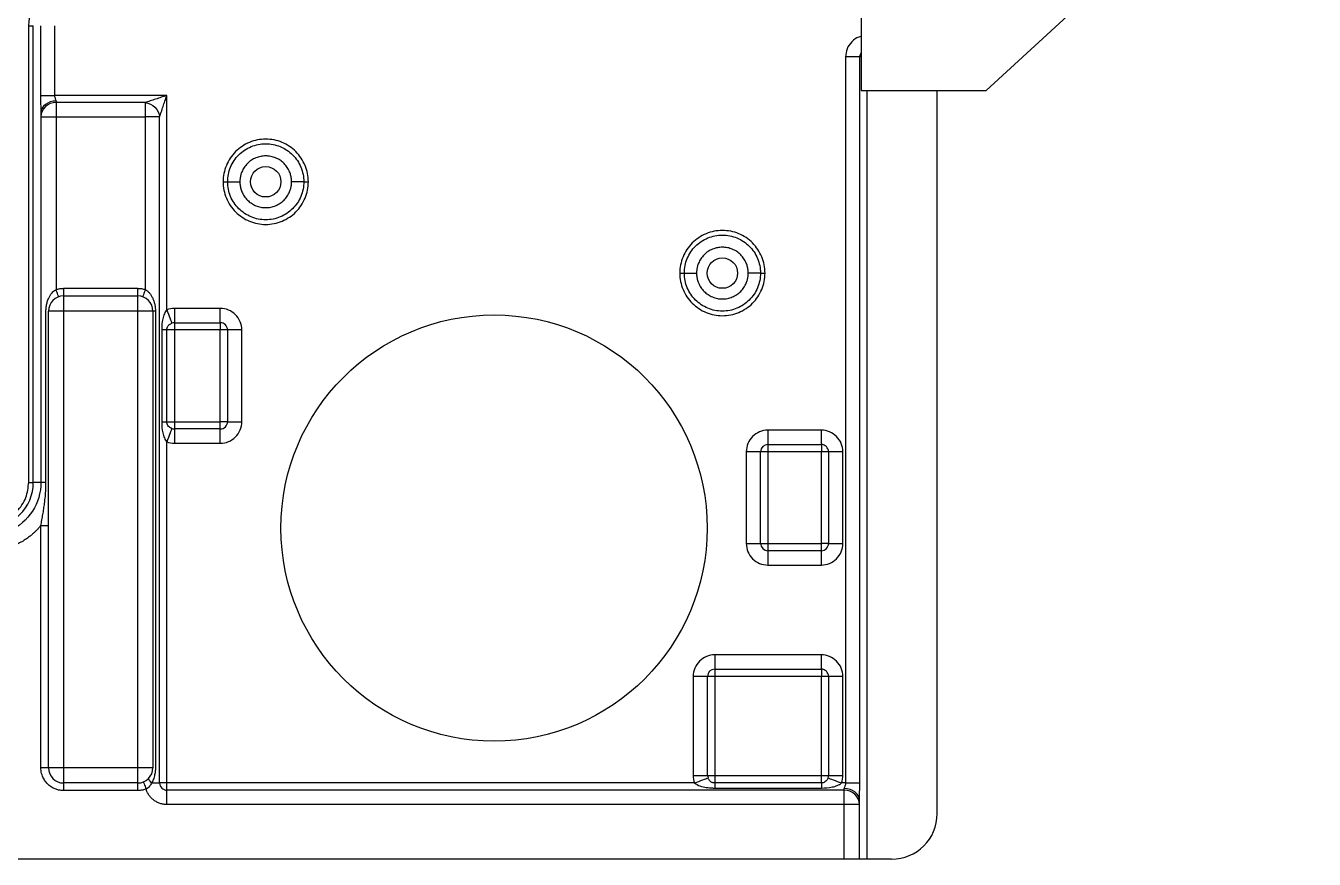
# Model space of a CAD drawing. Header units: millimetres. Extents: x -1 to 1576, y 30 to 633.
# Drawn here: x 1461.4 to 1546.1, y 30.4 to 85.2 of the extents above; entities that cross this region are included whole.
import ezdxf

# ---------------------------------------------------------------- set-up
doc = ezdxf.new("R2010")
doc.units = ezdxf.units.MM

msp = doc.modelspace()

# ---------------------------------------------------------------- linework, layer by layer
at = {"color": 7, "linetype": 'Continuous', "lineweight": 25}
for p, q in [((1516.301, 132.113), (1516.301, 80.913)), ((1546.07, 100.732), (1524.511, 80.913)), ((1461.621, 55.163), (1461.621, 85.163)), ((1461.621, 85.163), (1461.921, 85.163)), ((1461.921, 55.163), (1461.921, 85.163)), ((1462.392, 85.163), (1462.392, 80.586)), ((1463.335, 80.586), (1463.335, 85.163)), ((1515.277, 83.113), (1515.277, 35.413)), ((1515.43, 83.113), (1515.277, 83.113)), ((1515.58, 83.113), (1515.43, 83.113)), ((1515.722, 83.113), (1515.58, 83.113)), ((1515.854, 83.113), (1515.722, 83.113)), ((1515.972, 83.113), (1515.854, 83.113)), ((1516.074, 83.113), (1515.972, 83.113)), ((1516.157, 83.113), (1516.074, 83.113)), ((1516.22, 83.113), (1516.157, 83.113)), ((1516.22, 35.413), (1516.22, 83.113)), ((1516.251, 83.113), (1516.22, 83.113)), ((1516.292, 83.113), (1516.251, 83.113)), ((1516.301, 83.113), (1516.292, 83.113)), ((1470.691, 80.586), (1463.335, 80.586)), ((1470.691, 66.503), (1470.691, 80.586)), ((1516.301, 80.913), (1524.511, 80.913)), ((1516.691, 30.403), (1516.691, 80.913)), ((1521.301, 33.403), (1521.301, 80.913)), ((1463.421, 80.214), (1463.421, 67.827)), ((1469.277, 80.115), (1463.421, 80.115)), ((1469.277, 80.115), (1469.277, 67.827)), ((1462.421, 79.172), (1469.277, 79.172)), ((1462.421, 79.172), (1462.421, 55.163)), ((1469.43, 79.172), (1469.277, 79.172)), ((1469.58, 79.172), (1469.43, 79.172)), ((1469.722, 79.172), (1469.58, 79.172)), ((1469.854, 79.172), (1469.722, 79.172)), ((1469.972, 79.172), (1469.854, 79.172)), ((1470.074, 79.172), (1469.972, 79.172)), ((1470.157, 79.172), (1470.074, 79.172)), ((1470.22, 79.172), (1470.157, 79.172)), ((1470.22, 35.413), (1470.22, 79.172)), ((1463.921, 34.913), (1463.921, 67.913)), ((1463.921, 67.913), (1468.777, 67.913)), ((1468.777, 67.913), (1468.777, 34.913)), ((1463.921, 67.413), (1468.777, 67.413)), ((1462.754, 55.163), (1462.754, 66.413)), ((1469.943, 66.413), (1462.921, 66.413)), ((1462.921, 36.413), (1462.921, 66.413)), ((1469.777, 66.413), (1469.777, 36.413)), ((1469.943, 66.413), (1469.943, 36.413)), ((1474.208, 66.594), (1471.191, 66.594)), ((1471.191, 66.594), (1471.191, 58.675)), ((1474.208, 66.441), (1474.208, 66.594)), ((1474.208, 66.291), (1474.208, 66.441)), ((1474.208, 66.149), (1474.208, 66.291)), ((1474.208, 66.017), (1474.208, 66.149)), ((1470.359, 65.18), (1470.359, 59.146)), ((1475.622, 65.18), (1470.359, 65.18)), ((1470.693, 59.146), (1470.693, 65.18)), ((1471.191, 65.651), (1474.208, 65.651)), ((1474.208, 65.899), (1474.208, 66.017)), ((1474.208, 65.797), (1474.208, 65.899)), ((1474.208, 65.714), (1474.208, 65.797)), ((1474.208, 65.651), (1474.208, 65.714)), ((1474.208, 65.651), (1474.208, 65.62)), ((1474.208, 65.62), (1474.208, 65.579)), ((1474.208, 65.579), (1474.208, 65.528)), ((1474.208, 65.528), (1474.208, 65.469)), ((1474.208, 65.469), (1474.208, 65.403)), ((1474.208, 65.403), (1474.208, 65.332)), ((1474.208, 65.332), (1474.208, 65.257)), ((1474.208, 65.257), (1474.208, 65.18)), ((1474.208, 57.732), (1474.208, 65.18)), ((1474.679, 65.18), (1474.679, 59.146)), ((1475.622, 59.146), (1475.622, 65.18)), ((1470.693, 59.146), (1474.208, 59.146)), ((1474.208, 58.675), (1471.191, 58.675)), ((1471.191, 58.675), (1471.191, 58.612)), ((1471.191, 58.612), (1471.191, 58.529)), ((1471.191, 58.529), (1471.191, 58.428)), ((1471.191, 58.428), (1471.191, 58.309)), ((1474.285, 59.146), (1474.208, 59.146)), ((1474.359, 59.146), (1474.285, 59.146)), ((1474.431, 59.146), (1474.359, 59.146)), ((1474.497, 59.146), (1474.431, 59.146)), ((1474.556, 59.146), (1474.497, 59.146)), ((1474.607, 59.146), (1474.556, 59.146)), ((1474.648, 59.146), (1474.607, 59.146)), ((1474.679, 59.146), (1474.648, 59.146)), ((1474.679, 59.146), (1474.742, 59.146)), ((1474.742, 59.146), (1474.825, 59.146)), ((1474.825, 59.146), (1474.927, 59.146)), ((1474.927, 59.146), (1475.045, 59.146)), ((1475.045, 59.146), (1475.177, 59.146)), ((1475.177, 59.146), (1475.319, 59.146)), ((1475.319, 59.146), (1475.469, 59.146)), ((1475.469, 59.146), (1475.622, 59.146)), ((1513.691, 58.594), (1510.174, 58.594)), ((1510.174, 58.594), (1510.174, 49.732)), ((1513.691, 58.441), (1513.691, 58.594)), ((1513.691, 58.291), (1513.691, 58.441)), ((1470.691, 33.999), (1470.691, 57.823)), ((1471.191, 58.309), (1471.191, 58.177)), ((1471.191, 58.177), (1471.191, 58.035)), ((1471.191, 58.035), (1471.191, 57.885)), ((1471.191, 57.885), (1471.191, 57.732)), ((1471.191, 57.732), (1474.208, 57.732)), ((1510.174, 57.651), (1513.691, 57.651)), ((1513.691, 58.149), (1513.691, 58.291)), ((1513.691, 58.017), (1513.691, 58.149)), ((1513.691, 57.899), (1513.691, 58.017)), ((1513.691, 57.797), (1513.691, 57.899)), ((1513.691, 57.714), (1513.691, 57.797)), ((1513.691, 57.651), (1513.691, 57.714)), ((1513.691, 57.651), (1513.691, 57.62)), ((1513.691, 57.62), (1513.691, 57.579)), ((1513.691, 57.579), (1513.691, 57.528)), ((1508.76, 57.18), (1508.76, 51.146)), ((1508.913, 57.18), (1508.76, 57.18)), ((1509.063, 57.18), (1508.913, 57.18)), ((1509.205, 57.18), (1509.063, 57.18)), ((1509.337, 57.18), (1509.205, 57.18)), ((1509.455, 57.18), (1509.337, 57.18)), ((1509.557, 57.18), (1509.455, 57.18)), ((1509.64, 57.18), (1509.557, 57.18)), ((1509.703, 57.18), (1509.64, 57.18)), ((1509.703, 51.146), (1509.703, 57.18)), ((1515.105, 57.18), (1509.703, 57.18)), ((1513.691, 57.528), (1513.691, 57.469)), ((1513.691, 57.469), (1513.691, 57.403)), ((1513.691, 57.403), (1513.691, 57.332)), ((1513.691, 57.332), (1513.691, 57.257)), ((1513.691, 57.257), (1513.691, 57.18)), ((1513.691, 49.732), (1513.691, 57.18)), ((1514.162, 57.18), (1514.162, 51.146)), ((1515.105, 51.146), (1515.105, 57.18)), ((1461.621, 55.163), (1461.921, 55.163)), ((1462.421, 36.413), (1462.421, 52.335)), ((1508.76, 51.146), (1513.691, 51.146)), ((1513.768, 51.146), (1513.691, 51.146)), ((1513.842, 51.146), (1513.768, 51.146)), ((1513.914, 51.146), (1513.842, 51.146)), ((1513.98, 51.146), (1513.914, 51.146)), ((1514.039, 51.146), (1513.98, 51.146)), ((1514.09, 51.146), (1514.039, 51.146)), ((1514.131, 51.146), (1514.09, 51.146)), ((1514.162, 51.146), (1514.131, 51.146)), ((1514.162, 51.146), (1514.225, 51.146)), ((1514.225, 51.146), (1514.308, 51.146)), ((1514.308, 51.146), (1514.41, 51.146)), ((1514.41, 51.146), (1514.528, 51.146)), ((1514.528, 51.146), (1514.66, 51.146)), ((1514.66, 51.146), (1514.802, 51.146)), ((1514.802, 51.146), (1514.952, 51.146)), ((1514.952, 51.146), (1515.105, 51.146)), ((1513.691, 50.675), (1510.174, 50.675)), ((1510.174, 49.732), (1513.691, 49.732)), ((1513.691, 43.832), (1506.687, 43.832)), ((1506.687, 43.832), (1506.687, 35.081)), ((1513.691, 43.678), (1513.691, 43.832)), ((1513.691, 43.529), (1513.691, 43.678)), ((1513.691, 43.386), (1513.691, 43.529)), ((1513.691, 43.254), (1513.691, 43.386)), ((1513.691, 43.136), (1513.691, 43.254)), ((1505.272, 42.418), (1505.272, 35.913)), ((1505.426, 42.418), (1505.272, 42.418)), ((1505.575, 42.418), (1505.426, 42.418)), ((1505.718, 42.418), (1505.575, 42.418)), ((1505.85, 42.418), (1505.718, 42.418)), ((1505.968, 42.418), (1505.85, 42.418)), ((1506.07, 42.418), (1505.968, 42.418)), ((1506.153, 42.418), (1506.07, 42.418)), ((1506.215, 42.418), (1506.153, 42.418)), ((1506.215, 35.913), (1506.215, 42.418)), ((1515.105, 42.418), (1506.215, 42.418)), ((1506.687, 42.889), (1513.691, 42.889)), ((1513.691, 43.034), (1513.691, 43.136)), ((1513.691, 42.951), (1513.691, 43.034)), ((1513.691, 42.889), (1513.691, 42.951)), ((1513.691, 42.889), (1513.691, 42.858)), ((1513.691, 42.858), (1513.691, 42.816)), ((1513.691, 42.816), (1513.691, 42.765)), ((1513.691, 42.765), (1513.691, 42.706)), ((1513.691, 42.706), (1513.691, 42.64)), ((1513.691, 42.64), (1513.691, 42.569)), ((1513.691, 42.569), (1513.691, 42.494)), ((1513.691, 42.494), (1513.691, 42.418)), ((1513.691, 35.415), (1513.691, 42.418)), ((1514.162, 42.418), (1514.162, 35.913)), ((1515.105, 35.913), (1515.105, 42.418)), ((1469.777, 36.413), (1462.421, 36.413)), ((1505.272, 35.913), (1515.105, 35.913)), ((1468.777, 35.413), (1463.921, 35.413)), ((1468.777, 34.913), (1463.921, 34.913)), ((1469.689, 35.413), (1469.778, 35.413)), ((1469.778, 35.413), (1469.863, 35.413)), ((1469.863, 35.413), (1469.941, 35.413)), ((1469.941, 35.413), (1470.013, 35.413)), ((1470.013, 35.413), (1470.078, 35.413)), ((1470.078, 35.413), (1470.134, 35.413)), ((1470.134, 35.413), (1470.181, 35.413)), ((1470.181, 35.413), (1470.22, 35.413)), ((1470.251, 35.413), (1470.22, 35.413)), ((1470.292, 35.413), (1470.251, 35.413)), ((1470.343, 35.413), (1470.292, 35.413)), ((1470.402, 35.413), (1470.343, 35.413)), ((1470.468, 35.413), (1470.402, 35.413)), ((1470.54, 35.413), (1470.468, 35.413)), ((1470.614, 35.413), (1470.54, 35.413)), ((1470.691, 35.413), (1470.614, 35.413)), ((1505.364, 35.413), (1470.691, 35.413)), ((1515.191, 34.942), (1470.691, 34.942)), ((1513.691, 35.415), (1506.687, 35.415)), ((1506.687, 35.081), (1513.691, 35.081)), ((1515.277, 35.413), (1515.014, 35.413)), ((1515.191, 30.403), (1515.191, 35.04)), ((1516.191, 33.999), (1470.691, 33.999)), ((1516.172, 34.44), (1516.197, 34.562)), ((1516.191, 30.403), (1516.191, 33.999)), ((1518.301, 30.403), (36.911, 30.403))]:
    msp.add_line(p, q, dxfattribs=at)
at = {"color": 141}
for centre in [(1477.191, 74.913), (1507.191, 68.913)]:
    msp.add_circle(centre, 1, dxfattribs=at)
at = {"color": 7, "linetype": 'Continuous', "lineweight": 25}
msp.add_circle((1492.191, 52.163), 14, dxfattribs=at)
for centre, radius, start, end in [((1516.691, 83.113), 0.471, 145.82382, 180.00016), ((1463.393, 79.143), 0.973, 88.36351, 178.26421), ((1463.921, 66.413), 1, 90, 180), ((1468.777, 66.413), 1, 360, 90), ((1471.191, 65.18), 0.471, 89.99998, 110.70483), ((1474.208, 65.18), 0.471, 360, 90.00001), ((1471.191, 59.146), 0.471, 249.29516, 270.00001), ((1474.208, 59.146), 0.471, 270, 0.00001), ((1510.174, 57.18), 0.471, 90, 180), ((1513.691, 57.18), 0.471, 360, 90.00001), ((1458.921, 55.163), 3, 270, 0), ((1510.174, 51.146), 0.471, 180, 270), ((1513.691, 51.146), 0.471, 270, 0.00001), ((1506.687, 42.418), 0.471, 90, 180), ((1513.691, 42.418), 0.471, 360, 90.00001), ((1463.921, 36.413), 1, 180, 270), ((1468.777, 36.413), 1, 270, 0), ((1506.687, 35.913), 0.471, 180, 200.70481), ((1513.691, 35.913), 0.471, 339.29519, 0), ((1470.691, 35.413), 0.471, 179.99995, 270), ((1515.219, 33.969), 0.973, 1.73579, 91.63649), ((1518.301, 33.403), 3, 270, 0)]:
    msp.add_arc(centre, radius, start, end, dxfattribs=at)
for points, knots in [([(1461.621, 85.163), (1461.705, 85.956), (1461.835, 87.175), (1462.62, 88.641), (1463.433, 89.651), (1464.443, 90.464), (1465.909, 91.249), (1467.128, 91.379), (1467.921, 91.463)], [0, 0, 0, 0, 0.239457, 0.368361, 0.5, 0.631639, 0.760543, 1, 1, 1, 1]), ([(1516.301, 84.45), (1516.25, 84.442), (1516.016, 84.404), (1515.67, 84.129), (1515.34, 83.671), (1515.298, 83.299), (1515.277, 83.113)], [0, 0, 0, 0, 0.085191, 0.390127, 0.695064, 1, 1, 1, 1]), ([(1462.392, 80.586), (1462.461, 80.586), (1462.59, 80.586), (1462.925, 80.586), (1463.13, 80.586), (1463.335, 80.586)], [0, 0, 0, 0, 0.5, 0.5, 1, 1, 1, 1]), ([(1462.392, 80.586), (1462.392, 80.394), (1462.397, 80.202), (1462.411, 79.826), (1462.421, 79.64), (1462.421, 79.468)], [0, 0, 0, 0, 0.5, 0.5, 1, 1, 1, 1]), ([(1463.421, 80.214), (1463.421, 80.242), (1463.412, 80.272), (1463.392, 80.333), (1463.381, 80.364), (1463.35, 80.458), (1463.335, 80.522), (1463.335, 80.586)], [0, 0, 0, 0, 0.25, 0.25, 0.5, 0.5, 1, 1, 1, 1]), ([(1470.691, 80.586), (1470.446, 80.505), (1470.2, 80.423), (1469.838, 80.302), (1469.718, 80.262), (1469.544, 80.204), (1469.486, 80.185), (1469.376, 80.148), (1469.323, 80.13), (1469.277, 80.115)], [0, 0, 0, 0, 0.5, 0.5, 0.75, 0.75, 0.875, 0.875, 1, 1, 1, 1]), ([(1470.22, 79.172), (1470.235, 79.218), (1470.253, 79.271), (1470.289, 79.382), (1470.309, 79.439), (1470.367, 79.613), (1470.407, 79.733), (1470.527, 80.095), (1470.609, 80.341), (1470.691, 80.586)], [0, 0, 0, 0, 0.125, 0.125, 0.25, 0.25, 0.5, 0.5, 1, 1, 1, 1]), ([(1463.421, 80.214), (1463.156, 80.214), (1462.901, 80.135), (1462.526, 79.856), (1462.421, 79.666), (1462.421, 79.468)], [0, 0, 0, 0, 0.5, 0.5, 1, 1, 1, 1]), ([(1469.277, 80.115), (1469.508, 80.089), (1469.737, 79.977), (1470.081, 79.633), (1470.194, 79.403), (1470.22, 79.172)], [0, 0, 0, 0, 0.5, 0.5, 1, 1, 1, 1]), ([(1479.991, 74.913), (1479.991, 75.28), (1479.918, 75.646), (1479.637, 76.324), (1479.43, 76.634), (1478.912, 77.152), (1478.601, 77.36), (1477.924, 77.64), (1477.558, 77.713), (1476.824, 77.713), (1476.458, 77.64), (1475.781, 77.359), (1475.47, 77.152), (1474.952, 76.634), (1474.745, 76.323), (1474.464, 75.646), (1474.391, 75.28), (1474.391, 74.913)], [0, 0, 0, 0, 0.125, 0.125, 0.25, 0.25, 0.375, 0.375, 0.5, 0.5, 0.625, 0.625, 0.75, 0.75, 0.875, 0.875, 1, 1, 1, 1]), ([(1474.691, 74.913), (1474.691, 75.241), (1474.756, 75.568), (1475.007, 76.173), (1475.192, 76.45), (1475.654, 76.912), (1475.931, 77.097), (1476.536, 77.348), (1476.863, 77.413), (1477.519, 77.413), (1477.846, 77.348), (1478.451, 77.097), (1478.728, 76.912), (1479.19, 76.45), (1479.375, 76.173), (1479.626, 75.568), (1479.691, 75.241), (1479.691, 74.913)], [0, 0, 0, 0, 0.125, 0.125, 0.25, 0.25, 0.375, 0.375, 0.5, 0.5, 0.625, 0.625, 0.75, 0.75, 0.875, 0.875, 1, 1, 1, 1]), ([(1478.891, 74.913), (1478.89, 74.958), (1478.888, 75.047), (1478.872, 75.18), (1478.846, 75.31), (1478.81, 75.439), (1478.74, 75.627), (1478.614, 75.864), (1478.401, 76.123), (1478.142, 76.336), (1477.846, 76.493), (1477.525, 76.592), (1477.191, 76.624), (1476.857, 76.592), (1476.536, 76.493), (1476.24, 76.336), (1475.981, 76.123), (1475.768, 75.864), (1475.628, 75.601), (1475.544, 75.355), (1475.499, 75.136), (1475.494, 74.988), (1475.491, 74.913)], [0, 0, 0, 0, 0.025179, 0.05013, 0.075011, 0.099978, 0.125186, 0.187587, 0.250092, 0.312501, 0.375011, 0.437475, 0.50004, 0.562505, 0.625066, 0.687464, 0.749971, 0.812375, 0.874873, 0.916679, 0.958145, 1, 1, 1, 1]), ([(1474.391, 74.913), (1474.391, 74.546), (1474.464, 74.18), (1474.745, 73.503), (1474.952, 73.193), (1475.471, 72.675), (1475.781, 72.467), (1476.458, 72.186), (1476.824, 72.113), (1477.558, 72.113), (1477.924, 72.186), (1478.601, 72.466), (1478.912, 72.674), (1479.43, 73.192), (1479.637, 73.503), (1479.918, 74.18), (1479.991, 74.546), (1479.991, 74.913)], [0, 0, 0, 0, 0.125, 0.125, 0.25, 0.25, 0.375, 0.375, 0.5, 0.5, 0.625, 0.625, 0.75, 0.75, 0.875, 0.875, 1, 1, 1, 1]), ([(1474.391, 74.913), (1474.47, 74.913), (1474.548, 74.913), (1474.659, 74.913), (1474.691, 74.913), (1474.691, 74.913)], [0, 0, 0, 0, 0.5, 0.5, 1, 1, 1, 1]), ([(1479.691, 74.913), (1479.691, 74.585), (1479.626, 74.258), (1479.375, 73.653), (1479.19, 73.377), (1478.728, 72.914), (1478.451, 72.729), (1477.846, 72.478), (1477.519, 72.413), (1476.863, 72.413), (1476.536, 72.478), (1475.931, 72.729), (1475.654, 72.914), (1475.192, 73.377), (1475.007, 73.653), (1474.756, 74.258), (1474.691, 74.585), (1474.691, 74.913)], [0, 0, 0, 0, 0.125, 0.125, 0.25, 0.25, 0.375, 0.375, 0.5, 0.5, 0.625, 0.625, 0.75, 0.75, 0.875, 0.875, 1, 1, 1, 1]), ([(1474.691, 74.913), (1474.691, 74.913), (1474.777, 74.913), (1475.074, 74.913), (1475.282, 74.913), (1475.491, 74.913)], [0, 0, 0, 0, 0.5, 0.5, 1, 1, 1, 1]), ([(1475.491, 74.913), (1475.492, 74.868), (1475.494, 74.779), (1475.51, 74.647), (1475.536, 74.517), (1475.572, 74.388), (1475.642, 74.2), (1475.768, 73.962), (1475.981, 73.704), (1476.24, 73.49), (1476.536, 73.333), (1476.857, 73.234), (1477.191, 73.202), (1477.525, 73.234), (1477.846, 73.333), (1478.142, 73.49), (1478.401, 73.703), (1478.614, 73.962), (1478.754, 74.226), (1478.838, 74.471), (1478.883, 74.69), (1478.888, 74.839), (1478.891, 74.913)], [0, 0, 0, 0, 0.025108, 0.050018, 0.074887, 0.09987, 0.125122, 0.187514, 0.250079, 0.312484, 0.374988, 0.437452, 0.500017, 0.562482, 0.625047, 0.687453, 0.749962, 0.812367, 0.874868, 0.916676, 0.958145, 1, 1, 1, 1]), ([(1479.691, 74.913), (1479.691, 74.913), (1479.605, 74.913), (1479.308, 74.913), (1479.1, 74.913), (1478.891, 74.913)], [0, 0, 0, 0, 0.5, 0.5, 1, 1, 1, 1]), ([(1479.691, 74.913), (1479.691, 74.913), (1479.723, 74.913), (1479.834, 74.913), (1479.912, 74.913), (1479.991, 74.913)], [0, 0, 0, 0, 0.5, 0.5, 1, 1, 1, 1]), ([(1509.991, 68.913), (1509.991, 69.28), (1509.918, 69.646), (1509.637, 70.324), (1509.43, 70.634), (1508.912, 71.152), (1508.601, 71.36), (1507.924, 71.64), (1507.558, 71.713), (1506.824, 71.713), (1506.458, 71.64), (1505.781, 71.359), (1505.47, 71.152), (1504.952, 70.634), (1504.745, 70.323), (1504.464, 69.646), (1504.391, 69.28), (1504.391, 68.913)], [0, 0, 0, 0, 0.125, 0.125, 0.25, 0.25, 0.375, 0.375, 0.5, 0.5, 0.625, 0.625, 0.75, 0.75, 0.875, 0.875, 1, 1, 1, 1]), ([(1504.691, 68.913), (1504.691, 69.241), (1504.756, 69.568), (1505.007, 70.173), (1505.192, 70.45), (1505.654, 70.912), (1505.931, 71.097), (1506.536, 71.348), (1506.863, 71.413), (1507.519, 71.413), (1507.846, 71.348), (1508.451, 71.097), (1508.728, 70.912), (1509.19, 70.45), (1509.375, 70.173), (1509.626, 69.568), (1509.691, 69.241), (1509.691, 68.913)], [0, 0, 0, 0, 0.125, 0.125, 0.25, 0.25, 0.375, 0.375, 0.5, 0.5, 0.625, 0.625, 0.75, 0.75, 0.875, 0.875, 1, 1, 1, 1]), ([(1508.891, 68.913), (1508.89, 68.958), (1508.888, 69.047), (1508.872, 69.18), (1508.846, 69.31), (1508.81, 69.439), (1508.74, 69.627), (1508.614, 69.864), (1508.401, 70.123), (1508.142, 70.336), (1507.846, 70.493), (1507.525, 70.592), (1507.191, 70.624), (1506.857, 70.592), (1506.536, 70.493), (1506.24, 70.336), (1505.981, 70.123), (1505.768, 69.864), (1505.628, 69.601), (1505.544, 69.355), (1505.499, 69.136), (1505.494, 68.988), (1505.491, 68.913)], [0, 0, 0, 0, 0.0251787, 0.0501305, 0.0750111, 0.0999777, 0.1251858, 0.1875873, 0.2500925, 0.3125008, 0.3750106, 0.4374746, 0.5000398, 0.5625054, 0.6250659, 0.6874645, 0.7499711, 0.8123746, 0.874873, 0.9166788, 0.9581452, 1, 1, 1, 1]), ([(1504.391, 68.913), (1504.391, 68.546), (1504.464, 68.18), (1504.745, 67.503), (1504.952, 67.193), (1505.471, 66.675), (1505.781, 66.467), (1506.458, 66.186), (1506.824, 66.113), (1507.558, 66.113), (1507.924, 66.186), (1508.601, 66.466), (1508.912, 66.674), (1509.43, 67.192), (1509.637, 67.503), (1509.918, 68.18), (1509.991, 68.546), (1509.991, 68.913)], [0, 0, 0, 0, 0.125, 0.125, 0.25, 0.25, 0.375, 0.375, 0.5, 0.5, 0.625, 0.625, 0.75, 0.75, 0.875, 0.875, 1, 1, 1, 1]), ([(1504.391, 68.913), (1504.47, 68.913), (1504.548, 68.913), (1504.659, 68.913), (1504.691, 68.913), (1504.691, 68.913)], [0, 0, 0, 0, 0.5, 0.5, 1, 1, 1, 1]), ([(1509.691, 68.913), (1509.691, 68.585), (1509.626, 68.258), (1509.375, 67.653), (1509.19, 67.377), (1508.728, 66.914), (1508.451, 66.729), (1507.846, 66.478), (1507.519, 66.413), (1506.863, 66.413), (1506.536, 66.478), (1505.931, 66.729), (1505.654, 66.914), (1505.192, 67.377), (1505.007, 67.653), (1504.756, 68.258), (1504.691, 68.585), (1504.691, 68.913)], [0, 0, 0, 0, 0.125, 0.125, 0.25, 0.25, 0.375, 0.375, 0.5, 0.5, 0.625, 0.625, 0.75, 0.75, 0.875, 0.875, 1, 1, 1, 1]), ([(1504.691, 68.913), (1504.691, 68.913), (1504.777, 68.913), (1505.074, 68.913), (1505.282, 68.913), (1505.491, 68.913)], [0, 0, 0, 0, 0.5, 0.5, 1, 1, 1, 1]), ([(1505.491, 68.913), (1505.492, 68.868), (1505.494, 68.779), (1505.51, 68.647), (1505.536, 68.517), (1505.572, 68.388), (1505.642, 68.2), (1505.768, 67.962), (1505.981, 67.704), (1506.24, 67.49), (1506.536, 67.333), (1506.857, 67.234), (1507.191, 67.202), (1507.525, 67.234), (1507.846, 67.333), (1508.142, 67.49), (1508.401, 67.703), (1508.614, 67.962), (1508.754, 68.226), (1508.838, 68.471), (1508.883, 68.69), (1508.888, 68.839), (1508.891, 68.913)], [0, 0, 0, 0, 0.025108, 0.050018, 0.074887, 0.09987, 0.125122, 0.187514, 0.250079, 0.312484, 0.374988, 0.437452, 0.500017, 0.562482, 0.625047, 0.687453, 0.749962, 0.812367, 0.874868, 0.916676, 0.958145, 1, 1, 1, 1]), ([(1509.691, 68.913), (1509.691, 68.913), (1509.605, 68.913), (1509.308, 68.913), (1509.1, 68.913), (1508.891, 68.913)], [0, 0, 0, 0, 0.5, 0.5, 1, 1, 1, 1]), ([(1509.691, 68.913), (1509.691, 68.913), (1509.605, 68.913), (1509.308, 68.913), (1509.1, 68.913), (1508.891, 68.913)], [0, 0, 0, 0, 0.5, 0.5, 1, 1, 1, 1]), ([(1509.691, 68.913), (1509.691, 68.913), (1509.723, 68.913), (1509.834, 68.913), (1509.912, 68.913), (1509.991, 68.913)], [0, 0, 0, 0, 0.5, 0.5, 1, 1, 1, 1]), ([(1462.754, 66.413), (1462.755, 66.459), (1462.757, 66.551), (1462.77, 66.688), (1462.79, 66.824), (1462.821, 66.959), (1462.861, 67.093), (1462.919, 67.244), (1462.998, 67.404), (1463.1, 67.554), (1463.205, 67.671), (1463.308, 67.761), (1463.384, 67.806), (1463.421, 67.827)], [0, 0, 0, 0, 0.0831685, 0.1662141, 0.2496632, 0.3340345, 0.4198298, 0.5075263, 0.6331122, 0.7525552, 0.8407039, 0.9227328, 1, 1, 1, 1]), ([(1463.421, 67.827), (1463.462, 67.841), (1463.542, 67.867), (1463.667, 67.893), (1463.793, 67.91), (1463.878, 67.912), (1463.921, 67.913)], [0, 0, 0, 0, 0.250912, 0.5, 0.749088, 1, 1, 1, 1]), ([(1463.588, 67.356), (1463.588, 67.356), (1463.57, 67.407), (1463.508, 67.581), (1463.465, 67.704), (1463.421, 67.827)], [0, 0, 0, 0, 0.5, 0.5, 1, 1, 1, 1]), ([(1468.777, 67.913), (1468.819, 67.912), (1468.904, 67.91), (1469.031, 67.893), (1469.155, 67.867), (1469.236, 67.841), (1469.277, 67.827)], [0, 0, 0, 0, 0.250912, 0.5, 0.749088, 1, 1, 1, 1]), ([(1469.277, 67.827), (1469.233, 67.704), (1469.19, 67.581), (1469.128, 67.407), (1469.11, 67.356), (1469.11, 67.356)], [0, 0, 0, 0, 0.5, 0.5, 1, 1, 1, 1]), ([(1469.277, 67.827), (1469.299, 67.815), (1469.344, 67.789), (1469.408, 67.743), (1469.469, 67.69), (1469.529, 67.631), (1469.608, 67.538), (1469.699, 67.404), (1469.789, 67.223), (1469.86, 67.028), (1469.909, 66.825), (1469.938, 66.62), (1469.942, 66.482), (1469.943, 66.413)], [0, 0, 0, 0, 0.045916, 0.093324, 0.142553, 0.193897, 0.247613, 0.367019, 0.492628, 0.623381, 0.7504, 0.875354, 1, 1, 1, 1]), ([(1470.691, 66.503), (1470.634, 66.438), (1470.578, 66.344), (1470.49, 66.138), (1470.456, 66.025), (1470.38, 65.676), (1470.359, 65.428), (1470.359, 65.18)], [0, 0, 0, 0, 0.25, 0.25, 0.5, 0.5, 1, 1, 1, 1]), ([(1470.691, 66.503), (1470.764, 66.309), (1470.835, 66.121), (1470.955, 65.805), (1471, 65.685), (1471.024, 65.621)], [0, 0, 0, 0, 0.5, 0.5, 1, 1, 1, 1]), ([(1475.622, 65.18), (1475.622, 65.555), (1475.473, 65.915), (1474.943, 66.445), (1474.583, 66.594), (1474.208, 66.594)], [0, 0, 0, 0, 0.5, 0.5, 1, 1, 1, 1]), ([(1470.693, 65.18), (1470.693, 65.194), (1470.694, 65.221), (1470.7, 65.263), (1470.71, 65.31), (1470.73, 65.365), (1470.763, 65.425), (1470.808, 65.483), (1470.869, 65.538), (1470.942, 65.587), (1470.998, 65.61), (1471.024, 65.621)], [0, 0, 0, 0, 0.067386, 0.13644, 0.207868, 0.312344, 0.435207, 0.561462, 0.69836, 0.860526, 1, 1, 1, 1]), ([(1470.359, 59.146), (1470.359, 58.899), (1470.38, 58.65), (1470.456, 58.301), (1470.49, 58.188), (1470.578, 57.982), (1470.634, 57.888), (1470.691, 57.823)], [0, 0, 0, 0, 0.5, 0.5, 0.75, 0.75, 1, 1, 1, 1]), ([(1471.024, 58.705), (1471, 58.641), (1470.955, 58.521), (1470.835, 58.205), (1470.764, 58.017), (1470.691, 57.823)], [0, 0, 0, 0, 0.5, 0.5, 1, 1, 1, 1]), ([(1471.024, 58.705), (1471.01, 58.711), (1470.977, 58.724), (1470.924, 58.752), (1470.844, 58.806), (1470.775, 58.879), (1470.73, 58.962), (1470.708, 59.024), (1470.695, 59.084), (1470.693, 59.126), (1470.693, 59.146)], [0, 0, 0, 0, 0.076548, 0.174481, 0.301185, 0.565091, 0.690891, 0.791681, 0.900154, 1, 1, 1, 1]), ([(1474.208, 57.732), (1474.583, 57.732), (1474.943, 57.881), (1475.473, 58.411), (1475.622, 58.771), (1475.622, 59.146)], [0, 0, 0, 0, 0.5, 0.5, 1, 1, 1, 1]), ([(1510.174, 58.594), (1509.799, 58.594), (1509.439, 58.445), (1508.909, 57.915), (1508.76, 57.555), (1508.76, 57.18)], [0, 0, 0, 0, 0.5, 0.5, 1, 1, 1, 1]), ([(1515.105, 57.18), (1515.105, 57.555), (1514.956, 57.915), (1514.426, 58.445), (1514.066, 58.594), (1513.691, 58.594)], [0, 0, 0, 0, 0.5, 0.5, 1, 1, 1, 1]), ([(1458.921, 52.463), (1459.261, 52.499), (1459.785, 52.555), (1460.414, 52.891), (1460.844, 53.24), (1461.193, 53.67), (1461.529, 54.299), (1461.585, 54.824), (1461.621, 55.163)], [0, 0, 0, 0, 0.239443, 0.369658, 0.5, 0.630215, 0.760557, 1, 1, 1, 1]), ([(1462.421, 55.163), (1462.421, 54.495), (1462.225, 53.83), (1461.503, 52.708), (1460.978, 52.254), (1460.371, 51.977)], [0, 0, 0, 0, 0.5, 0.5, 1, 1, 1, 1]), ([(1462.421, 55.163), (1462.421, 55.163), (1462.367, 55.163), (1462.182, 55.163), (1462.052, 55.163), (1461.921, 55.163)], [0, 0, 0, 0, 0.5, 0.5, 1, 1, 1, 1]), ([(1462.421, 52.335), (1462.432, 52.394), (1462.454, 52.513), (1462.488, 52.693), (1462.521, 52.877), (1462.563, 53.118), (1462.611, 53.415), (1462.667, 53.809), (1462.715, 54.24), (1462.748, 54.705), (1462.752, 55.012), (1462.755, 55.163)], [0, 0, 0, 0, 0.062978, 0.127024, 0.192162, 0.258423, 0.384385, 0.510215, 0.679299, 0.84161, 1, 1, 1, 1]), ([(1462.755, 55.163), (1462.65, 55.163), (1462.566, 55.163), (1462.451, 55.163), (1462.421, 55.163), (1462.421, 55.163)], [0, 0, 0, 0, 0.5, 0.5, 1, 1, 1, 1]), ([(1462.421, 52.335), (1462.376, 52.281), (1462.288, 52.174), (1462.145, 52.021), (1461.996, 51.875), (1461.84, 51.736), (1461.642, 51.575), (1461.396, 51.4), (1461.099, 51.219), (1460.89, 51.118), (1460.785, 51.067)], [0, 0, 0, 0, 0.100179, 0.200056, 0.299844, 0.399761, 0.500022, 0.666817, 0.833142, 1, 1, 1, 1]), ([(1462.421, 52.335), (1462.552, 52.335), (1462.682, 52.335), (1462.867, 52.335), (1462.921, 52.335), (1462.921, 52.335)], [0, 0, 0, 0, 0.5, 0.5, 1, 1, 1, 1]), ([(1508.76, 51.146), (1508.76, 50.771), (1508.909, 50.411), (1509.439, 49.881), (1509.799, 49.732), (1510.174, 49.732)], [0, 0, 0, 0, 0.5, 0.5, 1, 1, 1, 1]), ([(1513.691, 49.732), (1514.066, 49.732), (1514.426, 49.881), (1514.956, 50.411), (1515.105, 50.771), (1515.105, 51.146)], [0, 0, 0, 0, 0.5, 0.5, 1, 1, 1, 1]), ([(1506.687, 43.832), (1506.311, 43.832), (1505.952, 43.683), (1505.421, 43.152), (1505.272, 42.793), (1505.272, 42.418)], [0, 0, 0, 0, 0.5, 0.5, 1, 1, 1, 1]), ([(1515.105, 42.418), (1515.105, 42.793), (1514.956, 43.152), (1514.426, 43.683), (1514.066, 43.832), (1513.691, 43.832)], [0, 0, 0, 0, 0.5, 0.5, 1, 1, 1, 1]), ([(1463.921, 34.913), (1463.883, 34.914), (1463.808, 34.915), (1463.695, 34.929), (1463.585, 34.95), (1463.475, 34.979), (1463.308, 35.038), (1463.091, 35.15), (1462.853, 35.345), (1462.658, 35.583), (1462.535, 35.822), (1462.464, 36.039), (1462.428, 36.224), (1462.423, 36.35), (1462.421, 36.413)], [0, 0, 0, 0, 0.048277, 0.096159, 0.14392, 0.191837, 0.240186, 0.370003, 0.500048, 0.629866, 0.759911, 0.840105, 0.919707, 1, 1, 1, 1]), ([(1469.943, 36.413), (1469.943, 36.369), (1469.941, 36.28), (1469.929, 36.146), (1469.909, 36.013), (1469.877, 35.869), (1469.832, 35.717), (1469.77, 35.56), (1469.716, 35.462), (1469.689, 35.413)], [0, 0, 0, 0, 0.125604, 0.251887, 0.379611, 0.509514, 0.674863, 0.837904, 1, 1, 1, 1]), ([(1469.689, 35.413), (1469.621, 35.487), (1469.567, 35.56), (1469.507, 35.679), (1469.502, 35.724), (1469.522, 35.746)], [0, 0, 0, 0, 0.5, 0.5, 1, 1, 1, 1]), ([(1505.364, 35.413), (1505.557, 35.486), (1505.746, 35.557), (1506.062, 35.677), (1506.181, 35.722), (1506.246, 35.746)], [0, 0, 0, 0, 0.5, 0.5, 1, 1, 1, 1]), ([(1506.687, 35.415), (1506.671, 35.415), (1506.639, 35.416), (1506.592, 35.424), (1506.546, 35.436), (1506.485, 35.46), (1506.415, 35.502), (1506.343, 35.571), (1506.285, 35.653), (1506.259, 35.716), (1506.246, 35.746)], [0, 0, 0, 0, 0.078833, 0.1580142, 0.2381073, 0.3194885, 0.4918241, 0.6641511, 0.8343863, 1, 1, 1, 1]), ([(1514.132, 35.746), (1514.106, 35.679), (1514.074, 35.625), (1514.005, 35.54), (1513.968, 35.508), (1513.853, 35.434), (1513.772, 35.415), (1513.691, 35.415)], [0, 0, 0, 0, 0.25, 0.25, 0.5, 0.5, 1, 1, 1, 1]), ([(1514.132, 35.746), (1514.196, 35.722), (1514.316, 35.677), (1514.632, 35.557), (1514.82, 35.486), (1515.014, 35.413)], [0, 0, 0, 0, 0.5, 0.5, 1, 1, 1, 1]), ([(1469.333, 35.02), (1469.297, 35.006), (1469.226, 34.98), (1469.116, 34.95), (1469.004, 34.929), (1468.891, 34.916), (1468.815, 34.914), (1468.777, 34.913)], [0, 0, 0, 0, 0.201166, 0.400584, 0.599416, 0.798834, 1, 1, 1, 1]), ([(1469.147, 35.484), (1469.147, 35.484), (1469.167, 35.434), (1469.236, 35.262), (1469.284, 35.141), (1469.333, 35.02)], [0, 0, 0, 0, 0.5, 0.5, 1, 1, 1, 1]), ([(1469.689, 35.413), (1469.67, 35.375), (1469.633, 35.299), (1469.56, 35.191), (1469.463, 35.091), (1469.377, 35.044), (1469.333, 35.02)], [0, 0, 0, 0, 0.238739, 0.4685, 0.725885, 1, 1, 1, 1]), ([(1470.691, 33.999), (1470.654, 34), (1470.58, 34.001), (1470.47, 34.015), (1470.361, 34.036), (1470.215, 34.078), (1470.036, 34.152), (1469.838, 34.277), (1469.662, 34.433), (1469.518, 34.613), (1469.404, 34.809), (1469.356, 34.95), (1469.333, 35.02)], [0, 0, 0, 0, 0.061007, 0.121674, 0.182376, 0.243491, 0.371646, 0.500092, 0.628246, 0.756693, 0.878275, 1, 1, 1, 1]), ([(1505.364, 35.413), (1505.459, 35.329), (1505.585, 35.267), (1505.848, 35.174), (1505.99, 35.142), (1506.205, 35.11), (1506.279, 35.101), (1506.419, 35.089), (1506.485, 35.086), (1506.575, 35.083), (1506.603, 35.082), (1506.65, 35.082), (1506.668, 35.081), (1506.687, 35.081)], [0, 0, 0, 0, 0.25, 0.25, 0.5, 0.5, 0.625, 0.625, 0.75, 0.75, 0.875, 0.875, 1, 1, 1, 1]), ([(1513.691, 35.081), (1513.933, 35.081), (1514.176, 35.101), (1514.521, 35.174), (1514.632, 35.206), (1514.84, 35.292), (1514.937, 35.345), (1515.014, 35.413)], [0, 0, 0, 0, 0.5, 0.5, 0.75, 0.75, 1, 1, 1, 1]), ([(1515.277, 35.413), (1515.277, 35.349), (1515.262, 35.285), (1515.231, 35.191), (1515.22, 35.16), (1515.2, 35.099), (1515.191, 35.069), (1515.191, 35.04)], [0, 0, 0, 0, 0.5, 0.5, 0.75, 0.75, 1, 1, 1, 1]), ([(1516.191, 34.295), (1516.191, 34.493), (1516.086, 34.682), (1515.711, 34.962), (1515.456, 35.04), (1515.191, 35.04)], [0, 0, 0, 0, 0.5, 0.5, 1, 1, 1, 1]), ([(1515.277, 35.413), (1515.482, 35.413), (1515.687, 35.413), (1516.022, 35.413), (1516.151, 35.413), (1516.22, 35.413)], [0, 0, 0, 0, 0.5, 0.5, 1, 1, 1, 1]), ([(1516.191, 34.295), (1516.191, 34.467), (1516.201, 34.653), (1516.215, 35.029), (1516.22, 35.221), (1516.22, 35.413)], [0, 0, 0, 0, 0.5, 0.5, 1, 1, 1, 1])]:
    msp.add_open_spline(points, degree=3, knots=knots, dxfattribs=at)
for points in [[(1462.421, 79.468), (1462.421, 79.338), (1462.421, 79.237), (1462.421, 79.172)], [(1471.191, 66.594), (1471.02, 66.594), (1470.851, 66.563), (1470.691, 66.503)], [(1470.359, 59.146), (1470.55, 59.146), (1470.672, 59.146), (1470.693, 59.146)], [(1470.691, 57.823), (1470.851, 57.763), (1471.02, 57.732), (1471.191, 57.732)], [(1505.272, 35.913), (1505.272, 35.742), (1505.303, 35.573), (1505.364, 35.413)], [(1515.014, 35.413), (1515.074, 35.573), (1515.105, 35.742), (1515.105, 35.913)], [(1513.691, 35.415), (1513.691, 35.394), (1513.691, 35.272), (1513.691, 35.081)], [(1516.191, 33.999), (1516.191, 34.064), (1516.191, 34.165), (1516.191, 34.295)]]:
    msp.add_open_spline(points, degree=3, dxfattribs=at)

doc.saveas('drawing.dxf')
